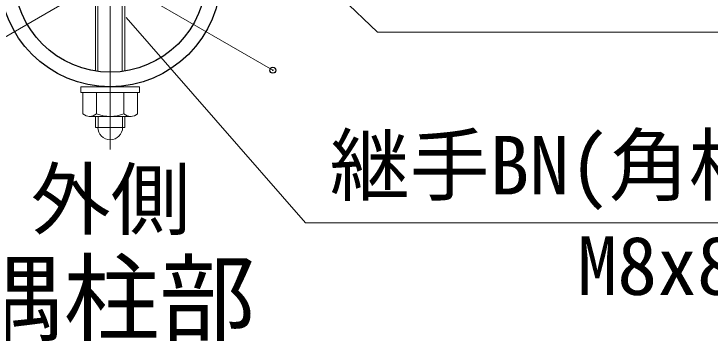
# Model space of a CAD drawing. Units: millimetres, scale not verified. Extents: x -4200 to 4200, y -2970 to 2970.
# Drawn here: x -195 to 377, y -2449 to -2180 of the extents above; entities that cross this region are included whole.
import ezdxf
from ezdxf.enums import TextEntityAlignment as Align

# ---------------------------------------------------------------- set-up
doc = ezdxf.new("R2010")
doc.units = ezdxf.units.MM
doc.header["$LTSCALE"] = 10
doc.header["$PDMODE"] = 32
doc.header["$PDSIZE"] = 5
doc.linetypes.add('USER1', pattern=[50.8, 31.75, -6.35, 6.35, -6.35])
for name, color, linetype, lineweight in [('0-0_D-TTL-TXT', 7, 'Continuous', 25), ('0-1_D-STR1', 1, 'Continuous', 25), ('0-2_D-BMK', 2, 'USER1', 13), ('0-5_Defpoints', 8, 'Continuous', 25), ('0-6_D-STR3', 3, 'Continuous', 13), ('0-A_D-STR-TXT', 7, 'Continuous', 13)]:
    doc.layers.add(name, color=color, linetype=linetype, lineweight=lineweight)
doc.styles.add('ＭＳ ゴシック', font='')
doc.styles.get('ＭＳ ゴシック').set_extended_font_data('MS Gothic')

msp = doc.modelspace()

# ---------------------------------------------------------------- linework, layer by layer
at = {"layer": '0-1_D-STR1'}
for radius in [90.75, 78.75]:
    msp.add_circle((-115.88, -2149.17), radius, dxfattribs=at)
at = {"layer": '0-2_D-BMK'}
for p, q in [((-115.87, -2291.52), (-115.88, -2014.72)), ((17.67, -2072.06), (-249.43, -2226.27)), ((17.67, -2226.27), (-249.43, -2072.06))]:
    msp.add_line(p, q, dxfattribs=at)
at = {"layer": '0-5_Defpoints'}
msp.add_point((17.67, -2226.27), dxfattribs=at)
at = {"layer": '0-6_D-STR3'}
for p, q in [((-127.98, -2071.35), (-127.98, -2226.98)), ((-125.95, -2071.06), (-125.95, -2227.27)), ((-106.02, -2071.04), (-106.02, -2227.3)), ((-103.98, -2071.32), (-103.98, -2227.01)), ((-139.88, -2239.92), (-91.88, -2239.92)), ((-138.38, -2239.92), (-93.38, -2239.92)), ((-91.88, -2239.92), (-91.88, -2244.72)), ((-138.38, -2244.72), (-93.38, -2244.72)), ((-138.38, -2244.72), (-138.38, -2262.12)), ((-127.13, -2244.72), (-127.13, -2262.12)), ((-104.63, -2244.72), (-104.63, -2262.12)), ((-93.38, -2244.72), (-93.38, -2262.12)), ((-133.21, -2264.22), (-98.58, -2264.22)), ((-127.88, -2264.22), (-127.88, -2273.22)), ((-125.85, -2264.22), (-125.85, -2273.22)), ((-105.91, -2264.22), (-105.91, -2273.22)), ((-103.88, -2264.22), (-103.88, -2273.22)), ((-103.88, -2273.22), (-127.88, -2273.22))]:
    msp.add_line(p, q, dxfattribs=at)
msp.add_lwpolyline([(-139.88, -2239.92), (-139.88, -2244.72), (-91.88, -2244.72)], dxfattribs=at)
for centre, radius, start, end in [((-132.75, -2255.68), 8.55, 228.8349, 311.1651), ((-115.88, -2233.03), 31.18, 248.8529, 291.147), ((-99, -2255.68), 8.55, 228.865, 311.135), ((-115.88, -2273.22), 10.2, 180, 0)]:
    msp.add_arc(centre, radius, start, end, dxfattribs=at)
at = {"layer": '0-A_D-STR-TXT'}
for p, q in [((103.76, -2195.1), (12.32, -2107.87)), ((44.6, -2351.68), (-102.67, -2183.02)), ((103.76, -2195.1), (571.03, -2195.1)), ((44.6, -2351.68), (446.86, -2351.68))]:
    msp.add_line(p, q, dxfattribs=at)

# ---------------------------------------------------------------- texts
at = {"layer": '0-0_D-TTL-TXT', "style": 'ＭＳ ゴシック'}
msp.add_text('隅柱部', height=57.7, dxfattribs=at).set_placement((-232.83, -2459.71), align=Align.BOTTOM_LEFT)
at = {"layer": '0-A_D-STR-TXT', "style": 'ＭＳ ゴシック'}
for s, p in [('継手BN(角根)', (64.42, -2342.78)), ('外側', (-181.1, -2370.8)), ('M8x80', (267.84, -2425.22))]:
    msp.add_text(s, height=48.09, dxfattribs=at).set_placement(p, align=Align.BOTTOM_LEFT)

doc.saveas('drawing.dxf')
